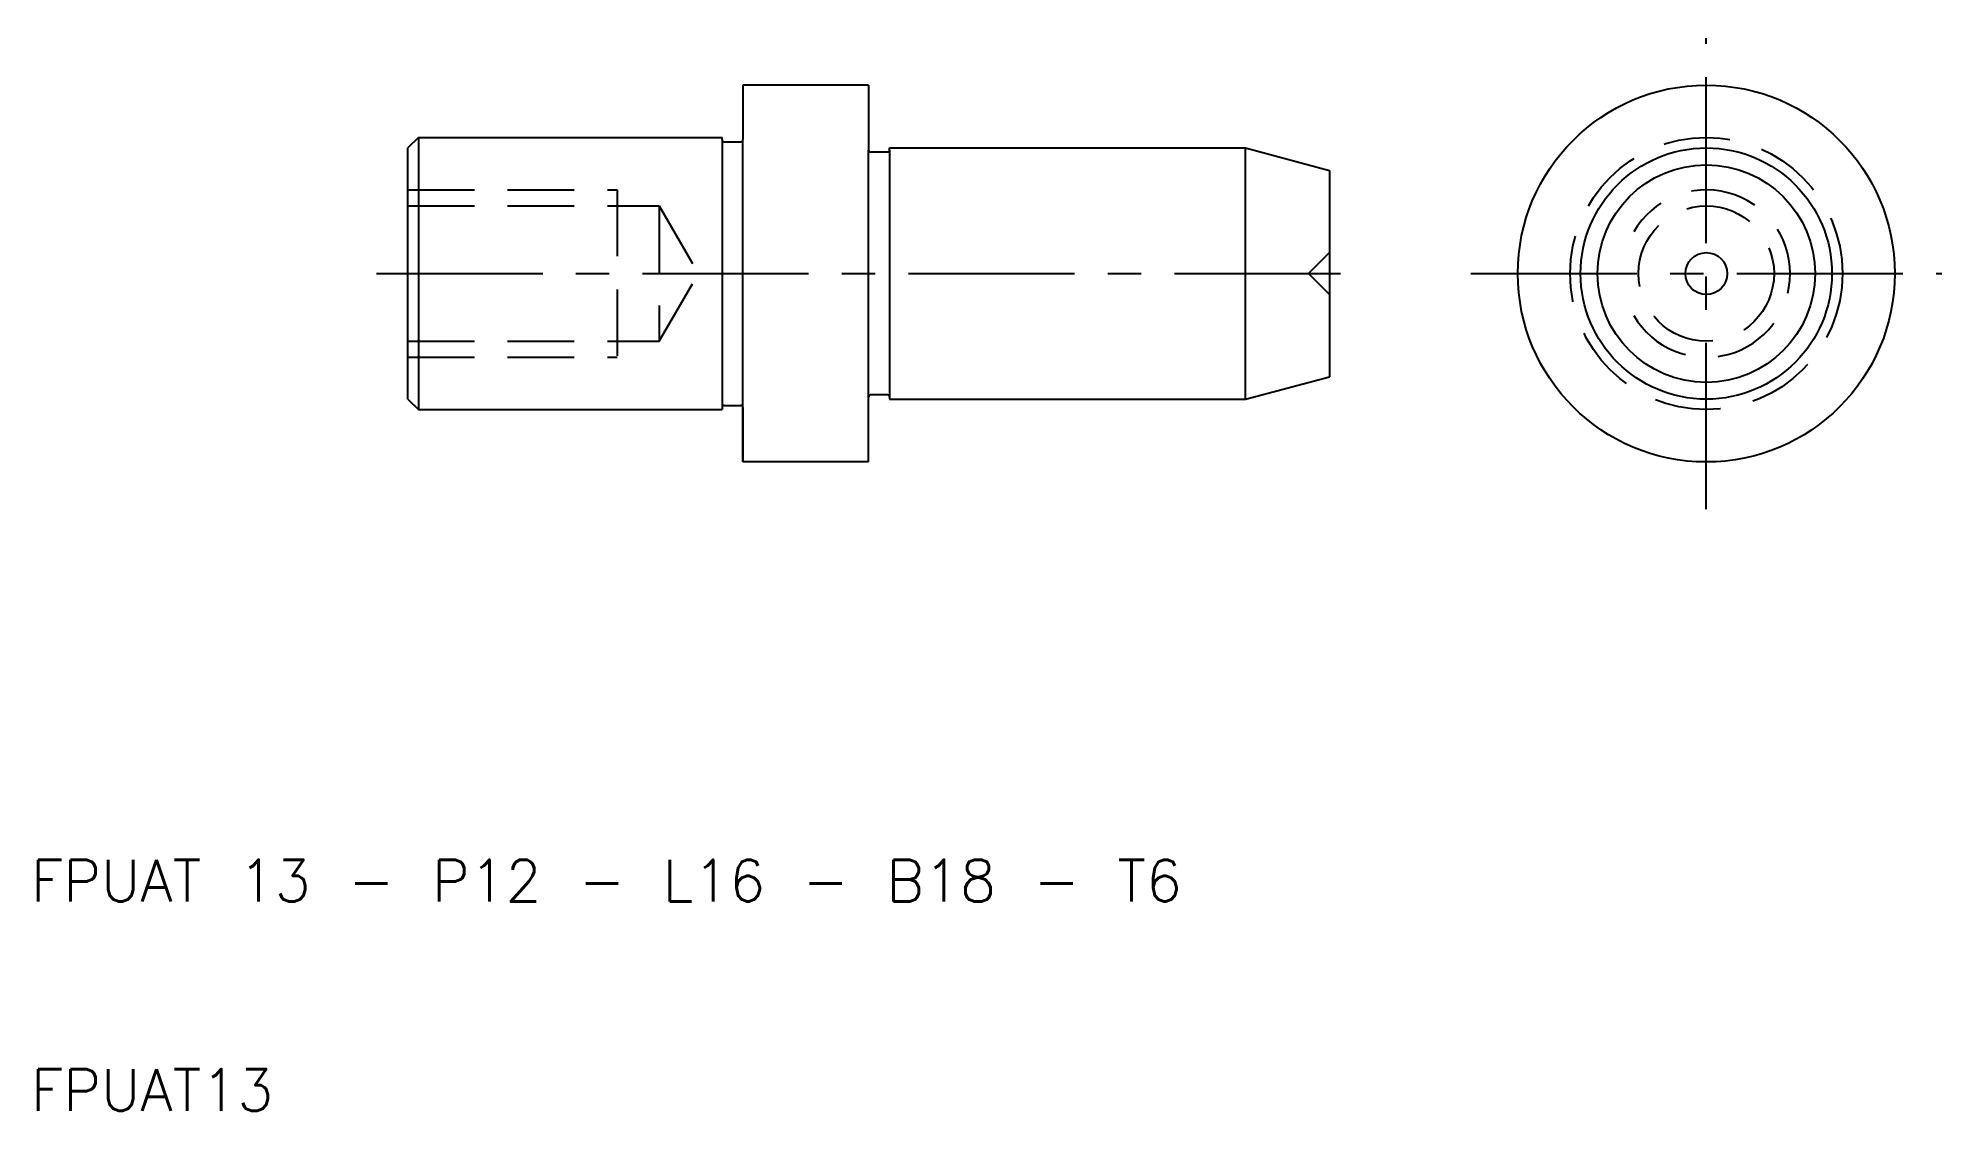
# Model space of a CAD drawing. Extents: x 10.3 to 101.2, y 10 to 61.2.
import ezdxf

# ---------------------------------------------------------------- set-up
doc = ezdxf.new("R2010")
doc.units = 0
doc.header["$LTSCALE"] = 0.25
doc.linetypes.add('CENTER', pattern=[50.8, 31.75, -6.35, 6.35, -6.35])
doc.linetypes.add('DASHED', pattern=[19.05, 12.7, -6.35])
doc.layers.get('0').update_dxf_attribs({"linetype": 'CONTINUOUS'})
doc.layers.add('CENTER', color=1, linetype='CENTER')
doc.styles.get("Standard").update_dxf_attribs({"font": 'txt.shx', "bigfont": 'extfont.shx'})

msp = doc.modelspace()

# ---------------------------------------------------------------- linework, layer by layer
for p, q in [((50, 59), (44, 59)), ((44, 59), (44, 56.4)), ((50, 59), (50, 55.9)), ((28.5, 56.5), (28, 56)), ((28.5, 56.5), (28.5, 43.5)), ((28.5, 56.5), (43, 56.5)), ((43, 56.4), (43, 56.5)), ((43, 56.4), (43, 43.6)), ((44, 43.6), (44, 56.4)), ((28, 44), (28, 56)), ((43.1, 56.3), (43.9, 56.3)), ((50, 44.1), (50, 55.9)), ((50.9, 55.8), (50.1, 55.8)), ((51, 56), (68, 56)), ((51, 55.9), (51, 56)), ((51, 55.9), (51, 56)), ((51, 55.9), (51, 44.1)), ((68, 56), (72, 54.928203)), ((68, 44), (68, 56)), ((72, 54.928203), (72, 45.071797)), ((68, 44), (72, 45.071797)), ((28, 44), (28.5, 43.5)), ((43.1, 43.7), (43.9, 43.7)), ((50, 41), (50, 44.1)), ((50.9, 44.2), (50.1, 44.2)), ((51, 44.1), (51, 44)), ((51, 44), (68, 44)), ((28.5, 43.5), (43, 43.5)), ((43, 43.6), (43, 43.5)), ((44, 41), (44, 43.6)), ((44, 43.6), (44, 41)), ((50, 41), (44, 41))]:
    msp.add_line(p, q)
at = {"color": 3, "linetype": 'DASHED'}
for p, q in [((28, 54), (38, 54)), ((38, 54), (38, 46)), ((28, 53.233), (40, 53.233)), ((40, 53.233), (40, 46.767)), ((40, 53.233), (41.866573, 50)), ((71, 50), (72, 51)), ((40, 46.767), (41.866573, 50)), ((71, 50), (72, 49)), ((28, 46.767), (40, 46.767)), ((28, 46), (38, 46))]:
    msp.add_line(p, q, dxfattribs=at)
for radius in [9, 6, 5.196152, 1]:
    msp.add_circle((90, 50), radius)
for radius in [6.5, 3.233]:
    msp.add_circle((90, 50), radius, dxfattribs=at)
for centre, start, end in [((43.1, 56.4), 180, 270), ((43.9, 56.4), 270, 0), ((50.1, 55.9), 180, 270), ((50.9, 55.9), 270, 0), ((43.1, 43.6), 90, 180), ((43.9, 43.6), 0, 90), ((50.1, 44.1), 90, 180), ((50.9, 44.1), 0, 90)]:
    msp.add_arc(centre, 0.1, start, end)
msp.add_arc((90, 50), 4, 210, 150, dxfattribs=at)
at = {"layer": 'CENTER', "color": 1, "linetype": 'CENTER'}
for p, q in [((90, 38.75), (90, 61.25)), ((26.5, 50), (73.5, 50)), ((78.75, 50), (101.25, 50))]:
    msp.add_line(p, q, dxfattribs=at)

# ---------------------------------------------------------------- texts
for s, p in [('FPUAT 13 - P12 - L16 - B18 - T6', (10, 20)), ('FPUAT13', (10, 10))]:
    msp.add_text(s, height=2).set_placement(p)

doc.saveas('drawing.dxf')
